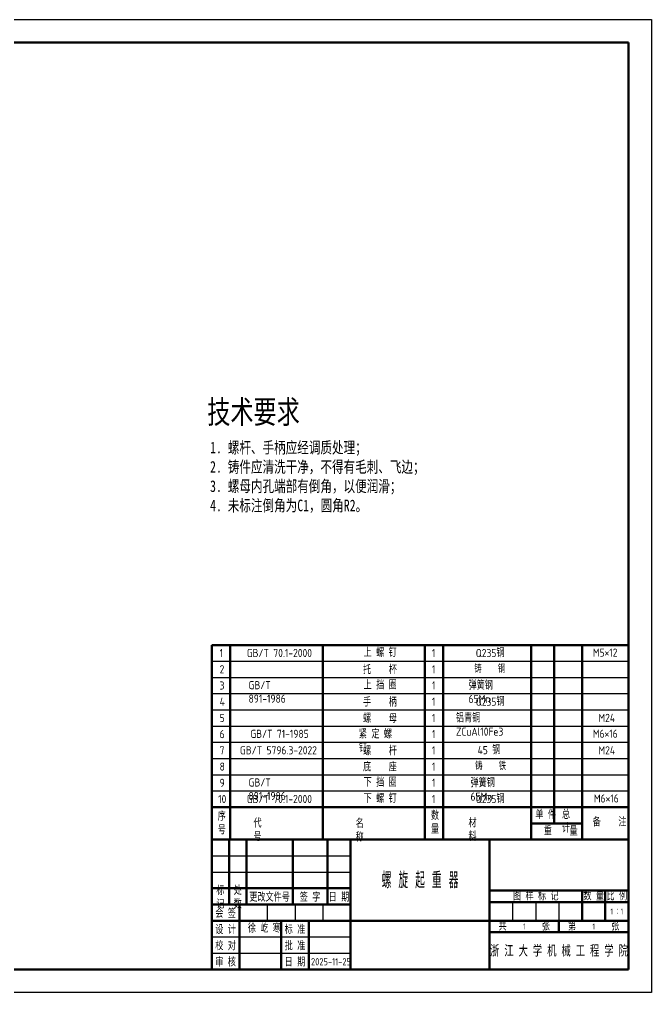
# Model space of a CAD drawing. Header units: inches. Extents: x 1699 to 2293, y 8 to 428.
# Drawn here: x 2019.6 to 2292.6, y 7.8 to 427.8 of the extents above; entities that cross this region are included whole.
import ezdxf
from ezdxf.enums import TextEntityAlignment as Align

# ---------------------------------------------------------------- set-up
doc = ezdxf.new("R2010")
doc.units = ezdxf.units.IN
doc.header["$MEASUREMENT"] = 0
for name, color, linetype, lineweight in [('文字层', 7, 'Continuous', 20), ('粗实线层', 7, 'Continuous', 50), ('细实线层', 1, 'Continuous', 25)]:
    doc.layers.add(name, color=color, linetype=linetype, lineweight=lineweight)
doc.styles.get("Standard").update_dxf_attribs({"font": 'gbenor.shx', "bigfont": 'gbcbig.shx'})

# ---------------------------------------------------------------- blocks, each defined once
blk = doc.blocks.new('A2')
at = {"layer": '粗实线层', "color": 7}
for p, q in [((25, 410), (584, 410)), ((584, 410), (584, 10)), ((404, 150), (584, 150)), ((404, 150), (404, 66)), ((412, 150), (412, 66)), ((452, 150), (452, 66)), ((496, 150), (496, 66)), ((504, 150), (504, 66)), ((542, 150), (542, 66)), ((552, 150), (552, 73)), ((564, 150), (564, 66)), ((404, 80), (584, 80)), ((542, 73), (564, 73)), ((404, 66), (584, 66)), ((404, 66), (404, 10)), ((411.5, 66), (411.5, 38)), ((419, 66), (419, 38)), ((439, 66), (439, 38)), ((454, 66), (454, 38)), ((464, 66), (464, 10)), ((524, 66), (524, 10)), ((404, 45), (464, 45)), ((524, 44), (584, 44)), ((564, 44), (564, 31)), ((574, 44), (574, 31)), ((404, 38), (464, 38)), ((416, 37.95), (416, 10)), ((524, 39), (584, 39)), ((404, 31), (584, 31)), ((434, 31), (434, 10)), ((446, 31), (446, 10)), ((554, 31), (554, 26)), ((524, 26), (584, 26)), ((584, 10), (25, 10))]:
    blk.add_line(p, q, dxfattribs=at)
at = {"layer": '细实线层', "color": 7}
for p, q in [((0, 420), (594, 420)), ((594, 420), (594, 0)), ((404, 143), (584, 143)), ((404, 136), (584, 136)), ((404, 129), (584, 129)), ((404, 122), (584, 122)), ((404, 115), (584, 115)), ((404, 108), (584, 108)), ((404, 101), (584, 101)), ((404, 94), (584, 94)), ((404, 87), (584, 87)), ((404, 59), (464, 59)), ((404, 52), (464, 52)), ((428, 37.93), (428, 31)), ((440, 37.93), (440, 31)), ((452, 37.97), (452, 31)), ((534, 39), (534, 31)), ((544, 39), (544, 31)), ((554, 39), (554, 31)), ((554, 39), (554, 31)), ((404, 24), (464, 24)), ((404, 17), (464, 17)), ((594, 0), (0, 0))]:
    blk.add_line(p, q, dxfattribs=at)
at = {"layer": '文字层', "color": 7, "char_height": 3.5}
for s, insert, width, attachment_point in [('序\\P号', (406.62, 77.71), 3.248, 1), ('数量', (498.71, 78), 3.248, 1), ('单 件', (543.8, 78.4), 9.2359, 1), ('总 计', (555.3, 78.44), 7.9352, 1), ('备    注', (568.57, 75.22), 15.976, 1), ('代        号', (422.06, 74.72), 17.6993, 1), ('名        称', (466.18, 74.57), 17.6993, 1), ('材        料', (514.91, 74.86), 17.6993, 1), ('重    量', (547.46, 71.33), 15.976, 1), ('标 记', (407.75, 41), 7.5, 5), ('处 数', (415.25, 41), 7.5, 5), ('更改文件号', (429, 41), 20, 5), ('签 字', (446.5, 41), 15, 5), ('日 期', (459, 41), 10, 5), ('图 样 标 记', (544, 41.5), 40, 5), ('数 量', (569, 41.5), 10, 5), ('比 例', (579, 41.5), 10, 5), ('会 签', (410, 34), 12, 5), ('共        张', (539, 28.5), 30, 5), ('第        张', (569, 28.5), 30, 5), ('设 计', (410, 27), 12, 5), ('标 准', (440, 27), 12, 5), ('校 对', (410, 20), 12, 5), ('批 准', (440, 20), 12, 5), ('审 核', (410, 13), 12, 5), ('日 期', (440, 13), 12, 5)]:
    blk.add_mtext(s, dxfattribs=dict(at, insert=insert, width=width, attachment_point=attachment_point))
at = {"layer": '文字层', "color": 7}
blk.add_attdef('零部件上图号', text='', height=5, rotation=180, dxfattribs=at).set_placement((55, 405), align=Align.MIDDLE_CENTER)
at = {"layer": '文字层', "color": 7, "width": 0.8}
for tag, height, p in [('零件名称', 7, (494.11, 53.75)), ('零部件下图号', 5, (554, 55)), ('零部件名称', 7, (494, 48.5)), ('部件名称', 7, (494.11, 44.23)), ('版本号(V)', 2.5, (559, 35)), ('数量', 2.5, (569, 35)), ('比∶例', 2.5, (579, 35)), ('共张', 2.5, (539, 28.5)), ('第张', 2.5, (569, 28.5)), ('材名称', 5, (494, 24)), ('材料名称', 5, (494, 20.5)), ('料名称', 5, (494, 18)), ('公司(单位、厂家)', 5, (554, 18))]:
    blk.add_attdef(tag, text='', height=height, dxfattribs=at).set_placement(p, align=Align.MIDDLE_CENTER)
at = {"layer": '文字层', "color": 7}
for tag, p in [('S', (528.26, 33.93)), ('A', (538.26, 33.93)), ('B', (548.26, 33.93))]:
    blk.add_attdef(tag, p, '', height=2.5, dxfattribs=at)

msp = doc.modelspace()

# ---------------------------------------------------------------- block references
at = {"color": 7}
ref = msp.add_blockref('A2', (1698.622, 7.841), dxfattribs=at)
ref.add_attrib('零部件名称', '螺 旋 起 重 器', dxfattribs={"layer": '文字层', "height": 7, "width": 0.8}).set_placement((2192.622, 56.341), align=Align.MIDDLE_CENTER)
ref.add_attrib('共张', '1', dxfattribs={"layer": '文字层', "height": 2.5, "width": 0.8}).set_placement((2237.622, 36.341), align=Align.MIDDLE_CENTER)
ref.add_attrib('比∶例', '1 ：1', dxfattribs={"layer": '文字层', "height": 2.5, "width": 0.8}).set_placement((2277.622, 42.841), align=Align.MIDDLE_CENTER)
ref.add_attrib('第张', '1', dxfattribs={"layer": '文字层', "height": 2.5, "width": 0.8}).set_placement((2267.622, 36.341), align=Align.MIDDLE_CENTER)
ref.add_attrib('公司(单位、厂家)', '浙 江 大 学 机 械 工 程 学 院', dxfattribs={"layer": '文字层', "height": 5, "width": 0.8}).set_placement((2252.622, 25.841), align=Align.MIDDLE_CENTER)

# ---------------------------------------------------------------- texts
at = {"layer": '文字层', "color": 7, "attachment_point": 1}
for s, width, heights, insert, char_height in [('{\\fHYSWLongFangSong|b0|i0|c134|p2;技术要求}', 117.38929, [0], (2100.698, 263.477), 10), ('{\\fHYSWLongFangSong|b0|i0|c134|p2;1. 螺杆、手柄应经调质处理；\\P2. 铸件应清洗干净，不得有毛刺、飞边；\\P3. 螺母内孔端部有倒角，以便润滑；\\P4. 未标注倒角为C1，圆角R2。}', 134.11691, [86.958], (2101.925, 245.585), 5)]:
    msp.add_mtext_dynamic_manual_height_columns(s, width=width, gutter_width=1, heights=heights, dxfattribs=dict(at, insert=insert, char_height=char_height))
for s, insert, char_height, width in [('1', (2106.058, 156.116), 3.5, 17.69932), ('{\\Fgbenor|c134;\\C250;\\c2236962;GB/T 70.1-2000}', (2117.786, 156.148), 3.5, 31.99097), ('上 螺 钉', (2168.269, 156.24), 3.5, 17.69932), ('1', (2197.755, 156.116), 3.5, 17.69932), ('{\\C250;\\c2236962;Q235钢}', (2216.684, 156.116), 3.5, 17.69932), ('M5×12', (2267.251, 156.319), 3.5, 10.51536), ('2', (2106.058, 149.116), 3.5, 17.69932), ('托    杯', (2168.02, 148.83), 3.5, 17.69932), ('1', (2197.755, 149.116), 3.5, 17.69932), ('{\\H0.91667x;\\C250;\\c2236962;铸    钢}', (2216.07, 149.116), 3.5, 17.69932), ('3', (2106.058, 142.116), 3.5, 17.69932), ('{\\Fgbenor|c134;\\C250;\\c2236962;GB/T 891-1986}', (2118.565, 142.259), 3.5, 25.69629), ('上 挡 圈', (2168.269, 142.24), 3.5, 17.69932), ('1', (2197.755, 142.116), 3.5, 17.69932), ('弹簧钢65Mn', (2213.587, 142.116), 3.5, 17.69932), ('4', (2106.058, 135.116), 3.5, 17.69932), ('手    柄', (2168.02, 134.83), 3.5, 17.69932), ('1', (2197.755, 135.116), 3.5, 17.69932), ('{\\C250;\\c2236962;Q235钢}', (2216.684, 135.116), 3.5, 17.69932), ('5', (2106.058, 128.116), 3.5, 17.69932), ('螺    母', (2168.02, 127.83), 3.5, 17.69932), ('1', (2197.755, 128.116), 3.5, 17.69932), ('{\\C250;\\c2236962;铝青铜ZCuAl10Fe3}', (2208.14, 128.04), 3.5, 26.96876), ('M24', (2269.681, 128.138), 3.5, 17.69932), ('6', (2106.058, 121.116), 3.5, 17.69932), ('{\\Fgbenor|c134;\\C250;\\c2236962;GB/T 71-1985}', (2119.331, 121.259), 3.5, 25.69629), ('紧 定 螺 钉', (2166.214, 121.057), 3.5, 17.69932), ('1', (2197.755, 121.116), 3.5, 17.69932), ('M6×16', (2267.251, 121.319), 3.5, 10.51536), ('7', (2106.058, 114.116), 3.5, 17.69932), ('螺    杆', (2168.02, 113.83), 3.5, 17.69932), ('1', (2197.755, 114.116), 3.5, 17.69932), ('45 钢', (2217.501, 114.218), 3.5, 17.69932), ('M24', (2269.681, 114.138), 3.5, 17.69932), ('8', (2106.058, 107.116), 3.5, 17.69932), ('底    座', (2168.02, 106.83), 3.5, 17.69932), ('1', (2197.755, 107.116), 3.5, 17.69932), ('{\\H0.91667x;\\C250;\\c2236962;铸    铁}', (2216.434, 107.133), 3.5, 17.69932), ('9', (2106.058, 100.116), 3.5, 17.69932), ('{\\Fgbenor|c134;\\C250;\\c2236962;GB/T 891-1986}', (2118.565, 100.259), 3.5, 25.69629), ('下 挡 圈', (2168.269, 100.24), 3.5, 17.69932), ('1', (2197.755, 100.116), 3.5, 17.69932), ('弹簧钢65Mn', (2214.422, 99.997), 3.5, 17.69932), ('10', (2105.416, 93.116), 3.5, 17.69932), ('{\\Fgbenor|c134;\\C250;\\c2236962;GB/T 70.1-2000}', (2117.786, 93.148), 3.5, 31.99097), ('下 螺 钉', (2168.269, 93.24), 3.5, 17.69932), ('1', (2197.755, 93.116), 3.5, 17.69932), ('{\\C250;\\c2236962;Q235钢}', (2216.684, 93.116), 3.5, 17.69932), ('M6×16', (2267.694, 93.348), 3.5, 10.48335), ('徐 屹 寒', (2118.235, 37.24), 3.5, 17.69932), ('2025-11-25', (2145.532, 22.694), 3.0932, 15.64238)]:
    msp.add_mtext(s, dxfattribs=dict(at, insert=insert, char_height=char_height, width=width))
at = {"layer": '文字层', "insert": (2114.833, 114.159), "char_height": 3.5, "width": 37.64729, "attachment_point": 1}
msp.add_mtext('GB/T 5796.3-2022', dxfattribs=at)

doc.saveas('drawing.dxf')
